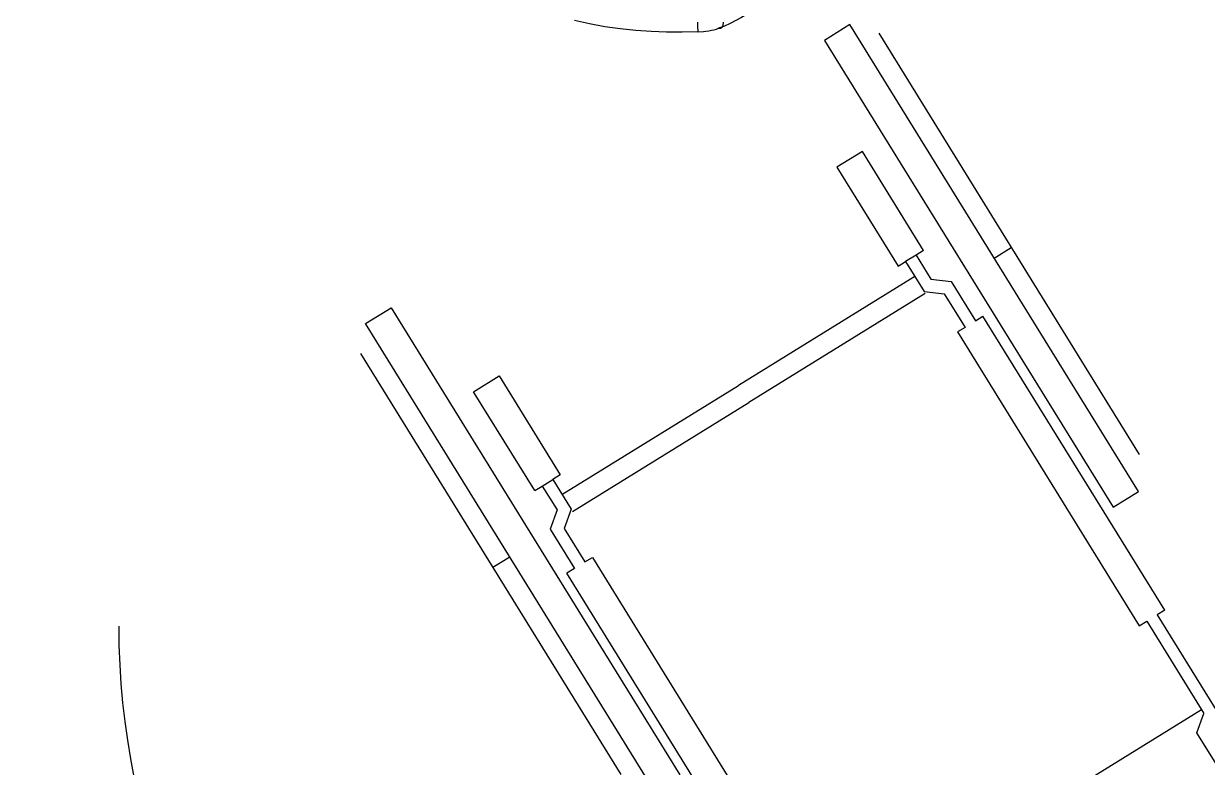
# Model space of a CAD drawing. Header units: centimetres. Extents: x 139057 to 200038, y 34824 to 80516.
# Drawn here: x 164662.9 to 164781.4, y 56603 to 56677.5 of the extents above; entities that cross this region are included whole.
import ezdxf

# ---------------------------------------------------------------- set-up
doc = ezdxf.new("R2010")
doc.units = ezdxf.units.CM
doc.header["$LTSCALE"] = 100
doc.linetypes.add('HIDDEN', pattern=[0.5, 0.25, -0.25])
doc.layers.add('410_STRUTTURE_001-AM_0', color=7, linetype='Continuous', lineweight=0)
doc.layers.add('_retini_strutture', color=7, linetype='Continuous')
doc.layers.add('A-SANITARI', color=6, linetype='Continuous')

# ---------------------------------------------------------------- blocks, each defined once
blk = doc.blocks.new('hand')
at = {"layer": 'A-SANITARI', "color": 8}
for p, q in [((-5.51, 59.86), (7.9, 33.72)), ((15.97, 24.22), (10.7, 34.48)), ((7.9, 33.72), (9.91, 33.31)), ((14.87, 23.66), (9.91, 33.31)), ((-9.78, 22.7), (10.11, 32.91)), ((16.75, 24.62), (15.97, 24.22)), ((16.75, 24.62), (32.56, -6.18)), ((14.08, 23.25), (14.87, 23.66)), ((29.89, -7.55), (14.08, 23.25)), ((22.9, 14.87), (25.57, 16.24)), ((25.57, 16.24), (50.68, -32.69)), ((48.01, -34.06), (22.9, 14.87)), ((51.43, -29.77), (28.77, 14.37)), ((-8.34, -27.17), (-24.15, 3.63)), ((-26.82, 2.26), (-11.01, -28.54)), ((31.77, -6.58), (32.56, -6.18)), ((33.89, -10.69), (31.77, -6.58)), ((30.67, -7.14), (29.89, -7.55)), ((32.47, -10.65), (30.67, -7.14)), ((38.12, -8.23), (39.9, -7.31)), ((2.64, -57.35), (-22.48, -8.42)), ((-25.14, -9.79), (-0.03, -58.72)), ((31.64, -12.52), (32.47, -10.65)), ((33.05, -12.56), (33.89, -10.69)), ((31.52, -12.3), (13.05, -21.78)), ((33.24, -15.64), (31.64, -12.52)), ((34.34, -15.07), (33.05, -12.56)), ((-2.84, -57.62), (-25.49, -13.48)), ((32.44, -14.08), (13.96, -23.56)), ((34.34, -15.07), (33.24, -15.64)), ((35.12, -14.67), (34.34, -15.07)), ((35.12, -14.67), (40.44, -25.04)), ((32.45, -16.04), (33.24, -15.64)), ((37.77, -26.41), (32.45, -16.04)), ((-5.43, -31.27), (13.05, -21.78)), ((-4.52, -33.05), (13.96, -23.56)), ((40.44, -25.04), (37.77, -26.41)), ((-9.12, -27.57), (-8.34, -27.17)), ((-10.22, -28.13), (-11.01, -28.54)), ((-8.11, -32.25), (-10.22, -28.13)), ((-7.32, -31.08), (-9.12, -27.57)), ((-5.32, -31.49), (-7.32, -31.08)), ((-3.72, -34.6), (-5.32, -31.49)), ((-6.1, -32.66), (-8.11, -32.25)), ((-4.82, -35.17), (-6.1, -32.66)), ((50.68, -32.69), (48.01, -34.06)), ((-12.59, -34.25), (-14.37, -35.17)), ((-2.93, -34.2), (-3.72, -34.6)), ((2.39, -44.57), (-2.93, -34.2)), ((-5.6, -35.57), (-4.82, -35.17)), ((-4.82, -35.17), (-3.72, -34.6)), ((-5.6, -35.57), (-0.28, -45.94)), ((-0.28, -45.94), (2.39, -44.57)), ((-0.03, -58.72), (2.64, -57.35))]:
    blk.add_line(p, q, dxfattribs=at)
at = {"layer": 'A-SANITARI', "color": 8, "linetype": 'HIDDEN', "ltscale": 5}
blk.add_circle((0, 0), 75, dxfattribs=at)

msp = doc.modelspace()

# ---------------------------------------------------------------- hatches: boundary and pattern name
at = {"layer": '_retini_strutture'}
msp.add_hatch(color=256, dxfattribs=at).paths.add_polyline_path([(164482.96, 56614.82), (164573.08, 56560.42), (164593.75, 56594.67), (164556.51, 56617.15), (164614.03, 56712.46, -0.002919), (164660.93, 56781.89), (164946.65, 56609.43), (164972.48, 56652.24), (165195.08, 56517.88), (165169.25, 56475.08), (165404.68, 56332.97), (165293.58, 56148.9), (165336.39, 56123.06), (165499.16, 56392.75), (165420.72, 56440.09), (165410.39, 56422.97), (164709.6, 56845.96, -0.009249), (164866.19, 57060.97), (165547.33, 56649.84), (165526.66, 56615.6), (165565.59, 56583.34), (165605.64, 56649.69), (164884.59, 57084.91, -0.013407), (165126.88, 57385.21), (165193.62, 57344.92), (165219.46, 57387.73), (165159.9, 57423.67, -0.00621), (165278.2, 57557.02), (165230.7, 57593.97, 0.042639)])

# ---------------------------------------------------------------- linework, layer by layer
at = {"layer": '410_STRUTTURE_001-AM_0', "elevation": 0}
msp.add_lwpolyline([(165230.88, 57593.72, 0.042634), (164483.09, 56614.6), (164573.21, 56560.2), (164593.89, 56594.44), (164559.64, 56615.12), (164617.2, 56710.46, -0.002917), (164664.07, 56779.85), (164929.68, 56619.52), (164818.65, 56435.44), (165075.67, 56280.13), (165186.86, 56464.16)], format="xyb", dxfattribs=at)
at = {"layer": 'A-SANITARI', "elevation": 0, "flags": 128}
for points in [[(164740.77, 56683.96), (164740.38, 56683.35), (164739.97, 56682.76), (164739.51, 56682.19), (164739.29, 56681.91), (164739.04, 56681.62), (164738.56, 56681.1), (164738.04, 56680.6), (164737.53, 56680.12), (164736.99, 56679.67), (164736.45, 56679.24), (164736.16, 56679.05), (164735.89, 56678.85), (164735.33, 56678.48), (164734.76, 56678.14), (164734.2, 56677.83), (164733.63, 56677.54), (164733.05, 56677.28), (164732.48, 56677.06)], [(164730.35, 56677.66), (164730.36, 56677.36), (164730.37, 56677.09), (164730.39, 56676.87), (164730.39, 56676.72), (164730.39, 56676.66), (164730.39, 56676.69), (164728.84, 56676.65), (164727.27, 56676.65), (164725.72, 56676.72), (164724.17, 56676.82), (164722.63, 56676.99), (164721.08, 56677.21), (164719.55, 56677.49), (164718.03, 56677.82)], [(164730.39, 56676.69), (164730.95, 56676.74), (164731.21, 56676.77), (164731.5, 56676.8), (164731.62, 56676.82), (164731.76, 56676.85), (164732.01, 56676.91), (164732.26, 56676.97), (164732.48, 56677.06), (164732.67, 56677.06), (164732.83, 56677.17), (164732.92, 56677.38), (164732.96, 56677.66)]]:
    msp.add_lwpolyline(points, dxfattribs=at)

# ---------------------------------------------------------------- block references
at = {"layer": 'A-SANITARI', "xscale": -1, "rotation": 238.8829914155343}
msp.add_blockref('hand', (164747.41, 56617.14, 0), dxfattribs=at)

doc.saveas('drawing.dxf')
